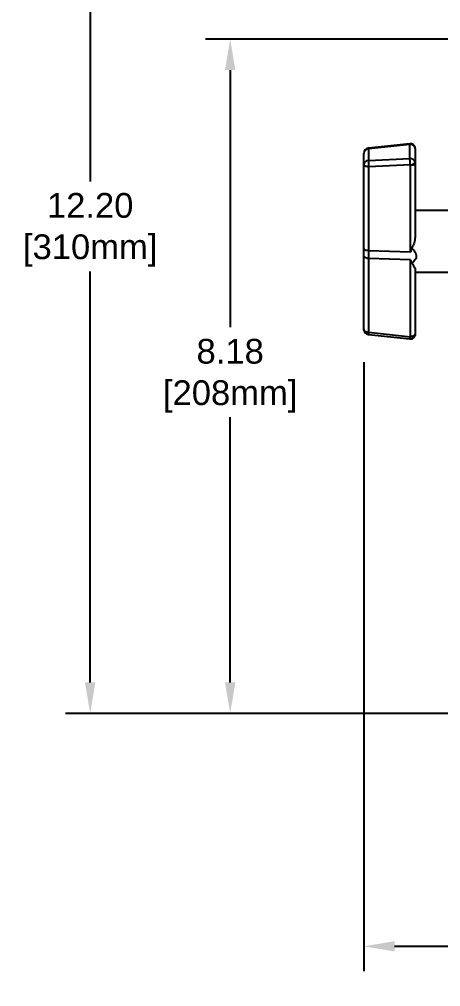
# Model space of a CAD drawing. Header units: inches. Extents: x 1.2 to 44.8, y 1.3 to 32.8.
# Drawn here: x 30.72 to 35.83, y 2.97 to 14.7 of the extents above; entities that cross this region are included whole.
import ezdxf

# ---------------------------------------------------------------- set-up
doc = ezdxf.new("R2010")
doc.units = ezdxf.units.IN
doc.header["$MEASUREMENT"] = 0
doc.layers.add('DIM', color=1, linetype='Continuous')
doc.layers.add('OBJECT', color=7, linetype='Continuous')
doc.styles.add('Arial', font='arial.ttf')
doc.dimstyles.new('ANSI & Metric .30 Stacked', dxfattribs={"dimscale": 2.666667, "dimtxt": 0.3, "dimasz": 0.375, "dimexe": 0.3, "dimexo": 0.3, "dimgap": 0.1, "dimtad": 0, "dimtih": 1, "dimtoh": 1, "dimzin": 4, "dimdsep": 46, "dimtxsty": 'Arial', "dimcen": 0.15, "dimadec": 0, "dimazin": 0, "dimtfac": 0.75, "dimtofl": 0, "dimtmove": 0, "dimatfit": 3, "dimfxl": 1, "dimtolj": 1, "dimtzin": 0, "dimarcsym": 0})

# ---------------------------------------------------------------- blocks, each defined once
blk = doc.blocks.new('*D8')
at = {"layer": 'Defpoints', "color": 0, "transparency": 16777216}
for p in [(31.582, 18.486), (37.119, 18.486), (39.384, 6.284)]:
    blk.add_point(p, dxfattribs=at)
at = {"layer": 'DIM', "color": 0, "lineweight": -2, "transparency": 16777216}
for p, q in [((36.819, 18.486), (31.282, 18.486)), ((31.582, 18.111), (31.582, 12.736)), ((31.582, 6.659), (31.582, 11.645)), ((39.084, 6.284), (31.282, 6.284))]:
    blk.add_line(p, q, dxfattribs=at)
at = {"layer": 'DIM', "color": 0, "transparency": 16777216}
for points in [[(31.519, 18.111), (31.644, 18.111), (31.582, 18.486)], [(31.519, 6.659), (31.644, 6.659), (31.582, 6.284)]]:
    blk.add_solid(points, dxfattribs=at)
at = {"layer": 'DIM', "color": 0, "transparency": 16777216, "char_height": 0.3, "attachment_point": 5, "style": 'Arial'}
for s, insert in [('\\A1;12.20', (31.582, 12.443)), ('\\A1;[310mm]', (31.582, 11.898))]:
    blk.add_mtext(s, dxfattribs=dict(at, insert=insert))
blk = doc.blocks.new('*D9')
at = {"layer": 'Defpoints', "color": 0, "transparency": 16777216}
for p in [(33.279, 14.462), (39.178, 14.462), (39.384, 6.284)]:
    blk.add_point(p, dxfattribs=at)
at = {"layer": 'DIM', "color": 0, "lineweight": -2, "transparency": 16777216}
for p, q in [((38.878, 14.462), (32.979, 14.462)), ((33.279, 14.087), (33.279, 10.966)), ((33.279, 6.659), (33.279, 9.875)), ((39.084, 6.284), (32.979, 6.284))]:
    blk.add_line(p, q, dxfattribs=at)
at = {"layer": 'DIM', "color": 0, "transparency": 16777216}
for points in [[(33.217, 14.087), (33.342, 14.087), (33.279, 14.462)], [(33.217, 6.659), (33.342, 6.659), (33.279, 6.284)]]:
    blk.add_solid(points, dxfattribs=at)
at = {"layer": 'DIM', "color": 0, "transparency": 16777216, "char_height": 0.3, "attachment_point": 5, "style": 'Arial'}
for s, insert in [('\\A1;8.18', (33.279, 10.674)), ('\\A1;[208mm]', (33.279, 10.128))]:
    blk.add_mtext(s, dxfattribs=dict(at, insert=insert))
blk = doc.blocks.new('*D11')
at = {"layer": 'Defpoints', "color": 0, "transparency": 16777216}
for p in [(34.898, 10.845), (44.766, 10.058), (34.898, 3.459)]:
    blk.add_point(p, dxfattribs=at)
at = {"layer": 'DIM', "color": 0, "lineweight": -2, "transparency": 16777216}
for p, q in [((34.898, 10.545), (34.898, 3.159)), ((44.766, 9.758), (44.766, 3.159)), ((35.273, 3.459), (39.47, 3.459)), ((44.391, 3.459), (41.244, 3.459))]:
    blk.add_line(p, q, dxfattribs=at)
at = {"layer": 'DIM', "color": 0, "transparency": 16777216}
for points in [[(35.273, 3.521), (35.273, 3.396), (34.898, 3.459)], [(44.391, 3.521), (44.391, 3.396), (44.766, 3.459)]]:
    blk.add_solid(points, dxfattribs=at)
at = {"layer": 'DIM', "color": 0, "transparency": 16777216, "char_height": 0.3, "attachment_point": 5, "style": 'Arial'}
for s, insert in [('\\A1;9.87', (40.357, 3.712)), ('\\A1;[251mm]', (40.357, 3.166))]:
    blk.add_mtext(s, dxfattribs=dict(at, insert=insert))

msp = doc.modelspace()

# ---------------------------------------------------------------- linework, layer by layer
at = {"layer": 'OBJECT'}
for p, q in [((35.458, 13.192), (34.954, 13.138)), ((35.455, 13.184), (34.955, 13.131)), ((35.455, 13.015), (35.455, 13.184)), ((34.898, 10.942), (34.898, 13.076)), ((34.955, 13.131), (34.955, 12.991)), ((35.523, 13.133), (35.523, 12.076)), ((34.955, 12.991), (35.455, 13.015)), ((35.464, 12.937), (34.956, 12.913)), ((34.956, 12.913), (34.956, 11.899)), ((35.464, 11.882), (35.464, 12.935)), ((36.148, 12.384), (35.523, 12.384)), ((34.956, 11.899), (35.464, 11.882)), ((35.464, 11.783), (34.956, 11.8)), ((34.956, 11.8), (34.956, 10.906)), ((35.464, 10.853), (35.464, 11.783)), ((35.523, 11.661), (35.523, 10.885)), ((35.523, 11.634), (36.148, 11.634)), ((34.954, 10.879), (35.458, 10.826)), ((34.956, 10.906), (35.464, 10.852))]:
    msp.add_line(p, q, dxfattribs=at)
at = {"layer": 'OBJECT', "flags": 128}
for points in [[(34.956, 12.913), (34.945, 12.913), (34.934, 12.915), (34.924, 12.917), (34.915, 12.92), (34.908, 12.924), (34.903, 12.928), (34.899, 12.932), (34.898, 12.936)], [(35.464, 12.935), (35.476, 12.936), (35.487, 12.937), (35.497, 12.938), (35.506, 12.941), (35.513, 12.944), (35.519, 12.948), (35.522, 12.952), (35.523, 12.956)], [(34.898, 11.923), (34.899, 11.918), (34.903, 11.914), (34.908, 11.91), (34.915, 11.906), (34.924, 11.903), (34.934, 11.901), (34.945, 11.9), (34.956, 11.899)], [(34.956, 11.8), (34.945, 11.801), (34.934, 11.803), (34.924, 11.807), (34.915, 11.811), (34.908, 11.817), (34.903, 11.823), (34.899, 11.829), (34.898, 11.836)], [(34.956, 10.906), (34.945, 10.907), (34.934, 10.909), (34.924, 10.912), (34.915, 10.917), (34.908, 10.922), (34.903, 10.928), (34.899, 10.935), (34.898, 10.942)], [(35.523, 10.885), (35.522, 10.878), (35.519, 10.872), (35.513, 10.866), (35.506, 10.862), (35.497, 10.858), (35.487, 10.855), (35.476, 10.853), (35.464, 10.853)], [(35.522, 10.874), (35.521, 10.867), (35.517, 10.862), (35.512, 10.857), (35.504, 10.853), (35.496, 10.851), (35.486, 10.85), (35.475, 10.85), (35.464, 10.852)]]:
    msp.add_lwpolyline(points, dxfattribs=at)
at = {"layer": 'OBJECT'}
for centre, radius, start, end in [((34.961, 13.076), 0.0625, 96.0376, 180), ((34.956, 13.072), 0.0582, 91.0466, 176.4027), ((34.894, 13.125), 0.0613, 4.8609, 12.0343), ((34.956, 12.933), 0.0582, 91.0466, 176.4027), ((35.42, 12.958), 0.466, 175.9786, 185.6145), ((35.464, 13.007), 0.0704, 270.3709, 325.6415), ((34.961, 10.942), 0.0625, 180, 263.9624), ((35.329, 10.861), 0.375, 173.1555, 177.1607)]:
    msp.add_arc(centre, radius, start, end, dxfattribs=at)
for centre, major_axis, ratio, start_param, end_param in [((35.461, 13.129), (-0.0027, 0.0626), 0.100675, 0.006218, 0.506581), ((35.461, 13.129), (0.061, 0.0159), 0.867945, 6.266941, 7.718881), ((35.461, 13.133), (0.0625, 0.001), 0.869776, 6.268656, 6.474779), ((35.461, 12.96), (-0.0068, 0.0622), 0.016562, 4.32744, 5.779379), ((35.461, 12.96), (0.0612, -0.0148), 0.858356, 0.411178, 1.863118), ((35.457, 12.936), (0.00732, -0.00177), 0.923694, 0.220327, 0.426451), ((35.461, 12.957), (0.0625, -0.0012), 0.882937, 0.016294, 0.222417), ((34.961, 12.089), (0.002, 0.5), 0.007684, 1.960864, 2.187202), ((35.461, 10.889), (0.0027, 0.0626), 0.100675, 3.135375, 4.086951), ((35.457, 10.853), (0.00747, -0.00077), 0.818682, 6.161604, 6.367727), ((35.461, 10.885), (0.0625, -0.001), 0.869776, 6.091591, 6.297715)]:
    msp.add_ellipse(centre, major_axis=major_axis, ratio=ratio, start_param=start_param, end_param=end_param, dxfattribs=at)
for points, knots in [([(35.521, 13.148), (35.519, 13.154), (35.514, 13.168), (35.498, 13.183), (35.48, 13.191), (35.466, 13.193), (35.459, 13.191), (35.458, 13.191)], [0, 0, 0, 0, 0.249571, 0.500336, 0.748534, 0.969089, 1, 1, 1, 1]), ([(35.523, 12.076), (35.521, 12.052), (35.515, 12.004), (35.498, 11.954), (35.483, 11.93), (35.481, 11.927)], [0, 0, 0, 0, 0.454626, 0.927986, 1, 1, 1, 1]), ([(35.481, 11.927), (35.475, 11.912), (35.47, 11.897), (35.465, 11.882), (35.464, 11.882)], [0, 0, 0, 0, 0.982724, 1, 1, 1, 1]), ([(35.481, 11.927), (35.491, 11.916), (35.508, 11.899), (35.526, 11.87), (35.536, 11.84), (35.534, 11.81), (35.519, 11.776), (35.498, 11.756), (35.481, 11.744), (35.481, 11.744)], [0, 0, 0, 0, 0.190457, 0.293194, 0.446601, 0.600717, 0.707922, 0.98553, 1, 1, 1, 1]), ([(35.464, 11.783), (35.465, 11.782), (35.47, 11.769), (35.475, 11.756), (35.481, 11.744)], [0, 0, 0, 0, 0.017276, 1, 1, 1, 1]), ([(35.481, 11.744), (35.488, 11.733), (35.51, 11.704), (35.522, 11.677), (35.523, 11.663), (35.523, 11.661)], [0, 0, 0, 0, 0.324577, 0.922742, 1, 1, 1, 1]), ([(35.458, 10.827), (35.462, 10.826), (35.473, 10.825), (35.491, 10.831), (35.508, 10.843), (35.518, 10.858), (35.521, 10.867), (35.521, 10.87)], [0, 0, 0, 0, 0.144337, 0.393264, 0.644067, 0.897576, 1, 1, 1, 1])]:
    msp.add_open_spline(points, degree=3, knots=knots, dxfattribs=at)

# ---------------------------------------------------------------- dimensions: what is measured, and where the dimension line sits
at = {"layer": 'DIM'}
for base, p2, picture, middle in [((31.582, 18.486), (37.119, 18.486), '*D8', (31.582, 12.19)), ((33.279, 14.462), (39.178, 14.462), '*D9', (33.279, 10.421))]:
    dim = msp.add_linear_dim(base=base, p1=(39.384, 6.284), p2=p2, angle=270, dimstyle='ANSI & Metric .30 Stacked', override={"dimpost": '\\X'}, dxfattribs=at)
    dim.commit()
    dim.dimension.update_dxf_attribs({"geometry": picture, "text_midpoint": middle, "dimtype": 160})
dim = msp.add_linear_dim(base=(34.898, 3.459), p1=(44.766, 10.058), p2=(34.898, 10.845), dimstyle='ANSI & Metric .30 Stacked', override={"dimpost": '\\X'}, dxfattribs=at)
dim.commit()
dim.dimension.update_dxf_attribs({"geometry": '*D11', "text_midpoint": (40.357, 3.459), "dimtype": 160})

doc.saveas('drawing.dxf')
